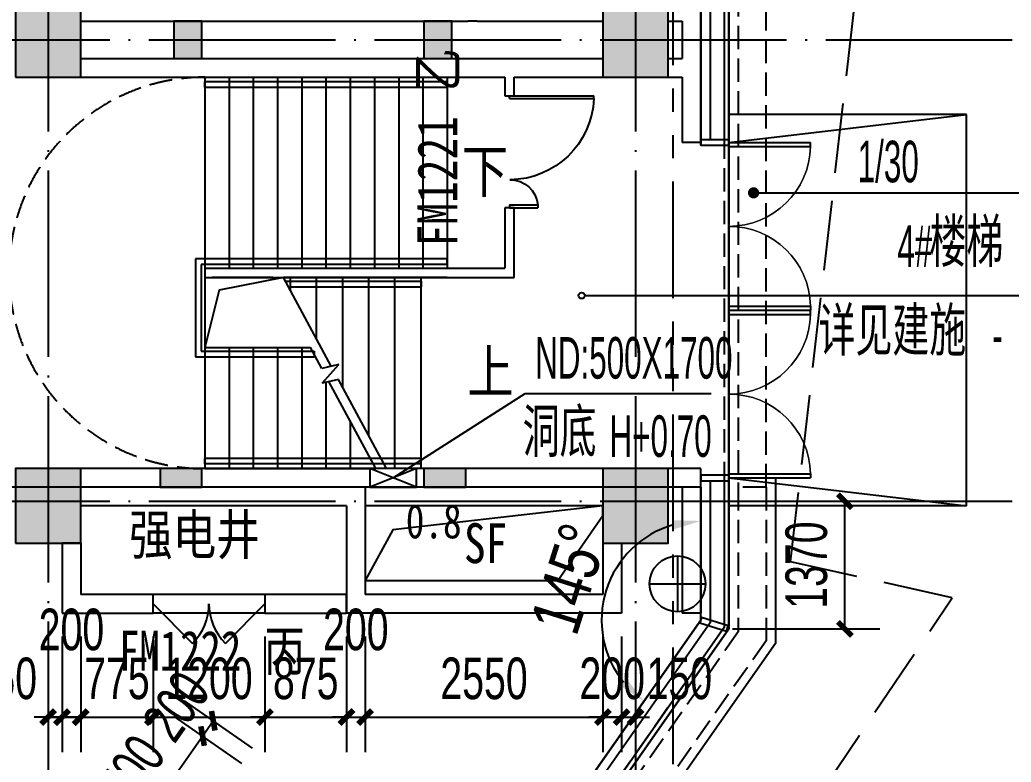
# Model space of a CAD drawing. Extents: x -409435 to 356702, y -107829 to 330904.
# Drawn here: x 109297 to 119929, y 8951 to 16916 of the extents above; entities that cross this region are included whole.
import ezdxf
from ezdxf.xclip import XClip

# ---------------------------------------------------------------- set-up
doc = ezdxf.new("R2010")
doc.units = 0
doc.header["$LTSCALE"] = 1000
doc.header["$MEASUREMENT"] = 0
doc.header["$XCLIPFRAME"] = 0
for name, pattern in [('104-14# 核心筒$0$DASH', [0.35, 0.25, -0.1]), ('104-14# 核心筒$0$DOTE', [2.42, 2, -0.2, 0.02, -0.2]), ('X-104 14#平面$0$$0$DASH', [0.35, 0.25, -0.1]), ('X-104 14#平面$0$109 3#平面$0$DASH', [0.35, 0.25, -0.1]), ('X-104 14#平面$0$DASH', [0.35, 0.25, -0.1]), ('X-104 14#平面$0$PHANTOM2', [1.25, 0.625, -0.125, 0.125, -0.125, 0.125, -0.125])]:
    doc.linetypes.add(name, pattern=pattern)
for name, color, linetype in [('01-标注_尺寸', 124, 'Continuous'), ('01-标注_符号', 200, 'Continuous'), ('02-TEXT_标注', 130, 'Continuous'), ('104-14# 核心筒$0$01-标注_符号', 200, 'Continuous'), ('104-14# 核心筒$0$02-TEXT_标注', 130, 'Continuous'), ('104-14# 核心筒$0$A-C_玻璃幕墙', 140, 'Continuous'), ('104-14# 核心筒$0$A-C_门', 150, 'Continuous'), ('104-14# 核心筒$0$A-E_栏杆', 232, 'Continuous'), ('104-14# 核心筒$0$A-E_电梯', 171, 'Continuous'), ('104-14# 核心筒$0$A_AXIS-轴线', 36, '104-14# 核心筒$0$DOTE'), ('104-14# 核心筒$0$A_STR-砌块墙', 121, 'Continuous'), ('104-14# 核心筒$0$A_STR-砼柱', 51, 'Continuous'), ('104-14# 核心筒$0$DOOR_FIRE', 220, 'Continuous'), ('104-14# 核心筒$0$DOOR_FIRE_TEXT', 7, 'Continuous'), ('104-14# 核心筒$0$DUCT-新风管立管', 3, 'Continuous'), ('14#楼幕墙$0$A-C_玻璃幕墙', 140, 'Continuous'), ('14#楼幕墙$0$A-C_门', 150, 'Continuous'), ('PUB_HATCH', 8, 'Continuous'), ('X-104 14#平面$0$01-标注_尺寸', 124, 'Continuous'), ('X-104 14#平面$0$02-TEXT_标注', 130, 'Continuous'), ('X-104 14#平面$0$A-C_玻璃幕墙', 140, 'Continuous'), ('X-104 14#平面$0$A-E_楼梯', 171, 'Continuous'), ('X-104 14#平面$0$A-O_屋面', 201, 'Continuous'), ('X-104 14#平面$0$A-O_散水', 134, 'Continuous'), ('X-104 14#平面$0$A-SUR_吊顶', 40, 'Continuous'), ('X-104 14#平面$0$A-TECH_暖通', 6, 'Continuous'), ('X-104 14#平面$0$A-TECH_结构', 21, 'Continuous'), ('X-104 14#平面$0$A_STR-砌块墙', 121, 'Continuous'), ('X-104 14#平面$0$DOOR_FIRE', 220, 'Continuous'), ('X-104 14#平面$0$DOOR_FIRE_TEXT', 7, 'Continuous'), ('建-标注-文本', 254, 'Continuous'), ('建-标注-索引', 75, 'Continuous')]:
    doc.layers.add(name, color=color, linetype=linetype)
doc.layers.add('104-14# 核心筒$0$04-不打印_辅助线', color=165, linetype='Continuous', plot=False)
doc.styles.add('104-14# 核心筒$0$_TCH_DIM', font='ros.shx', dxfattribs={"bigfont": 'jd.shx'})
doc.styles.add('104-14# 核心筒$0$_TCH_SPACE', font='STXIHEI_0.TTF', dxfattribs={"width": 0.8, "height": 5})
doc.styles.add('104-14# 核心筒$0$_TCH_WINDOW', font='STXIHEI_0.TTF', dxfattribs={"width": 0.8, "height": 3.5})
doc.styles.add('104-14# 核心筒$0$Standard', font='STXIHEI_0.TTF', dxfattribs={"width": 0.8})
doc.styles.add('_TCH_DIM', font='ros.shx', dxfattribs={"width": 0.8, "height": 2, "bigfont": 'jd.shx'})
doc.styles.add('_TCH_DIM_T3', font='ros.shx', dxfattribs={"width": 0.705882, "bigfont": 'jd.shx'})
doc.styles.add('X-104 14#平面$0$_TCH_DIM_T3', font='ros.shx', dxfattribs={"width": 0.8, "bigfont": 'jd.shx'})
doc.styles.add('X-104 14#平面$0$_TCH_WINDOW', font='STXIHEI_0.TTF', dxfattribs={"width": 0.75, "height": 3.5})
doc.styles.add('X-104 14#平面$0$Standard', font='STXIHEI_0.TTF', dxfattribs={"width": 0.8})
doc.dimstyles.new('_TCH_ARCH&&150', dxfattribs={"dimtxt": 446.25, "dimasz": 150, "dimexe": 375, "dimexo": 450, "dimgap": 189.375, "dimtad": 1, "dimdec": 0, "dimzin": 0, "dimdsep": 46, "dimtxsty": '_TCH_DIM_T3', "dimblk": 'ARCHTICK', "dimcen": 0.09, "dimclrt": 7, "dimazin": 2, "dimtfac": 1, "dimtdec": 0, "dimtix": 1, "dimtmove": 2, "dimatfit": 3, "dimfxl": 0, "dimtolj": 1, "dimtzin": 0, "dimarcsym": 0})
doc.dimstyles.new('X-104 14#平面$0$_TCH_ARROW&&150', dxfattribs={"dimtxt": 525, "dimasz": 300, "dimexe": 375, "dimexo": 450, "dimgap": 150, "dimtad": 1, "dimdec": 0, "dimzin": 0, "dimdsep": 46, "dimtxsty": 'X-104 14#平面$0$_TCH_DIM_T3', "dimcen": 0.09, "dimclrt": 7, "dimazin": 2, "dimtfac": 1, "dimtdec": 0, "dimtix": 1, "dimtmove": 2, "dimatfit": 3, "dimfxl": 0, "dimtolj": 1, "dimtzin": 0, "dimarcsym": 0})

# ---------------------------------------------------------------- blocks, each defined once
blk = doc.blocks.new('14#楼幕墙$0$A$C38D07553')
blk.add_lwpolyline([(-60, -300), (0, -300), (0, 0), (-60, 0)], close=True)
blk = doc.blocks.new('14#楼幕墙$0$A$C385D642F')
for p, rotation in [((116600, 16530), 90), ((116600, 12930), 90), ((116609, 11404), 72.50018015070009)]:
    blk.add_blockref('14#楼幕墙$0$A$C38D07553', p, dxfattribs=dict(rotation=rotation))
blk = doc.blocks.new('14#楼幕墙$0$$DorLib2D$00000002')
for p, q in [((-0.5, 0), (-0.5, 0.4875)), ((-0.475, 0.4875), (-0.5, 0.4875)), ((-0.475, 0), (-0.475, 0.4875)), ((0.475, 0), (0.475, 0.4875)), ((0.475, 0.4875), (0.5, 0.4875)), ((0.5, 0), (0.5, 0.4875)), ((-0.5, 0), (-0.475, 0)), ((0.5, 0), (0.475, 0))]:
    blk.add_line(p, q)
at = {"lineweight": 13}
for centre, start, end in [((-0.4875, 0), 0, 88.53072), ((0.4875, 0), 91.46928, 180)]:
    blk.add_arc(centre, 0.4875, start, end, dxfattribs=at)
blk = doc.blocks.new('14#楼幕墙')
at = {"layer": '14#楼幕墙$0$A-C_玻璃幕墙'}
for p, q in [((116900, 38462), (116900, 10380)), ((116600, 15570), (116600, 17430)), ((116700, 17370), (116700, 15630)), ((116850, 17370), (116850, 15630)), ((116600, 10475), (116600, 11970)), ((116700, 11970), (116700, 10444)), ((116850, 11970), (116850, 10396)), ((116600, 10475), (113266, 5712)), ((116700, 10444), (113382, 5704)), ((116900, 10380), (108092, -2200)), ((116850, 10396), (113505, 5618))]:
    blk.add_line(p, q, dxfattribs=at)
blk.add_blockref('14#楼幕墙$0$A$C385D642F', (0, -900), dxfattribs=at)
at = {"layer": '14#楼幕墙$0$A-C_门', "xscale": -1800, "yscale": -1800, "zscale": 100, "rotation": 89.9999999999999}
for p in [(116900, 14700), (116900, 12900)]:
    blk.add_blockref('14#楼幕墙$0$$DorLib2D$00000002', p, dxfattribs=at)
blk = doc.blocks.new('104-14# 核心筒$0$$DorLib2D$00000002')
for p, q in [((-0.5, 0), (-0.5, 0.4875)), ((-0.475, 0.4875), (-0.5, 0.4875)), ((-0.475, 0), (-0.475, 0.4875)), ((0.475, 0), (0.475, 0.4875)), ((0.475, 0.4875), (0.5, 0.4875)), ((0.5, 0), (0.5, 0.4875)), ((-0.5, 0), (-0.475, 0)), ((0.5, 0), (0.475, 0))]:
    blk.add_line(p, q)
at = {"lineweight": 13}
for centre, start, end in [((-0.4875, 0), 0, 88.53072), ((0.4875, 0), 91.46928, 180)]:
    blk.add_arc(centre, 0.4875, start, end, dxfattribs=at)
blk = doc.blocks.new('104-14# 核心筒$0$$DorLib2D$00000225')
at = {"color": 0}
for p, q in [((0.475, -0.0014), (0.475, 0.7521)), ((0.475, 0.7521), (0.5, 0.7521)), ((0.5, -0.0014), (0.5, 0.7521)), ((-0.5, 0), (-0.5, 0.252)), ((-0.475, 0.252), (-0.5, 0.252)), ((-0.475, 0), (-0.475, 0.252)), ((-0.475, 0), (-0.5, 0)), ((0.475, -0.0014), (0.5, -0.0014))]:
    blk.add_line(p, q, dxfattribs=at)
for centre, radius, start, end in [((0.5046, -0.0019), 0.7546, 92.24927, 179.72377), ((-0.5008, 0.0026), 0.2508, 359.78987, 84.09744)]:
    blk.add_arc(centre, radius, start, end, dxfattribs=at)
blk = doc.blocks.new('_FZH')
blk.add_lwpolyline([(-0.5, -0.5), (0.5, -0.5), (0.5, 0.5), (-0.5, 0.5)], close=True)
at = {"layer": 'PUB_HATCH'}
blk.add_solid([(-0.5, -0.5), (0.5, -0.5), (-0.5, 0.5), (0.5, 0.5)], dxfattribs=at)
blk = doc.blocks.new('104-14# 核心筒')
at = {"layer": '104-14# 核心筒$0$01-标注_符号'}
for points in [[(113880, 15275, 0, 0, 0), (109950, 15275, 0, 0, 0), (109950, 12750, 0, 0, 0), (111670, 12750, 120, 0, 0), (112120, 12750, 0, 0, 0)], [(113940, 13125, 0, 0, 0), (113345, 13125, 120, 0, 0), (112895, 13125, 0, 0, 0)]]:
    blk.add_lwpolyline(points, format="xyseb", dxfattribs=at)
at = {"layer": '104-14# 核心筒$0$04-不打印_辅助线', "linetype": '104-14# 核心筒$0$DASH'}
blk.add_arc((111280, 14200), 2100, 90, 270, dxfattribs=at)
at = {"layer": '104-14# 核心筒$0$A-C_玻璃幕墙'}
blk.add_lwpolyline([(116900.2, 10752.8), (116900.2, 22978.1)], dxfattribs=at)
at = {"layer": '104-14# 核心筒$0$A-E_栏杆'}
for p, q in [((113880, 16250), (111280, 16250)), ((111280, 16190), (111280, 16250)), ((113880, 16190), (111280, 16190)), ((113880, 16190), (113880, 16250)), ((113880, 14350), (111180, 14350)), ((111180, 14350), (111180, 13300)), ((113880, 14290), (111240, 14290)), ((111240, 14290), (111240, 13360)), ((113880, 14290), (113880, 14350)), ((112145.4, 14110), (113600, 14110)), ((112177.8, 14050), (113600, 14050)), ((113600, 14110), (113600, 14050)), ((111180, 13300), (112452.6, 13300)), ((111240, 13360), (112452.6, 13360)), ((112452.6, 13360), (112452.6, 13300)), ((113600, 12210), (111280, 12210)), ((111280, 12150), (111280, 12210)), ((113600, 12150), (111280, 12150)), ((113600, 12150), (113600, 12210))]:
    blk.add_line(p, q, dxfattribs=at)
at = {"layer": '104-14# 核心筒$0$A-E_电梯'}
for p, q in [((111280, 16300), (113880, 16300)), ((111280, 16300), (111280, 14250)), ((111540, 16300), (111540, 14250)), ((111800, 16300), (111800, 14250)), ((112060, 16300), (112060, 14250)), ((112320, 16300), (112320, 14250)), ((112580, 16300), (112580, 14250)), ((112840, 16300), (112840, 14250)), ((113100, 16300), (113100, 14250)), ((113360, 16300), (113360, 14250)), ((113620, 16300), (113620, 14250)), ((113880, 16300), (113880, 14250)), ((111280, 14250), (113880, 14250)), ((112010.2, 14150), (111360, 14150)), ((113880, 14150), (112123.8, 14150)), ((112637.2, 13198.5), (112123.8, 14150)), ((112200, 14008.8), (112200, 14150)), ((112480, 13489.8), (112480, 14150)), ((112760, 12970.8), (112760, 14150)), ((113040, 12451.8), (113040, 14150)), ((113320, 12100), (113320, 14150)), ((113600, 12100), (113600, 14150)), ((111280, 13400), (111280, 12100)), ((111280, 13400), (112414.8, 13400)), ((111540, 13400), (111540, 12100)), ((111800, 13400), (111800, 12100)), ((112060, 13400), (112060, 12100)), ((112320, 13400), (112320, 12100)), ((112536.5, 13174.6), (112414.8, 13400)), ((112718.2, 13217.7), (112536.5, 13174.6)), ((112539.4, 13016.7), (112718.2, 13217.7)), ((112713, 13057.9), (112539.4, 13016.7)), ((112580, 13026.3), (112580, 12100)), ((113116.2, 12100), (112612.3, 13034)), ((113229.8, 12100), (112713, 13057.9)), ((112840, 12611.9), (112840, 12100)), ((113100, 12130), (113100, 12100)), ((111280, 12100), (113116.2, 12100)), ((113116.2, 12100), (111360, 12100)), ((113880, 12100), (113229.8, 12100))]:
    blk.add_line(p, q, dxfattribs=at)
for points in [[(111280, 14150), (111280, 13400)], [(112123.8, 14150), (111435.1, 14016.7), (111280, 13400)]]:
    blk.add_lwpolyline(points, dxfattribs=at)
at = {"layer": '104-14# 核心筒$0$A_AXIS-轴线'}
for p, q in [((109600, 54018.4), (109600, -8545.1)), ((115900, 54018.4), (115900, -8545.1)), ((-24839, 16700), (120259.9, 16700)), ((-24839, 11750), (120259.9, 11750))]:
    blk.add_line(p, q, dxfattribs=at)
at = {"layer": '104-14# 核心筒$0$A_STR-砌块墙'}
for p, q in [((116600.2, 17000), (116600.2, 16400)), ((109950, 16900), (114100, 16900)), ((114100, 16900), (114100, 16900)), ((114200, 16900), (114100, 16900)), ((114200, 16900), (114550, 16900)), ((114200, 16900), (114200, 16900)), ((114550, 16900), (115550, 16900)), ((116250, 16900), (116400.2, 16900)), ((116400.2, 16900), (116400.2, 16500)), ((109950, 16500), (114550, 16500)), ((114550, 16500), (115550, 16500)), ((116250, 16500), (116400.2, 16500)), ((116600.2, 16400), (116600.2, 15600)), ((109950, 16300), (114500, 16300)), ((114500, 16300), (114500, 16100)), ((114600, 16100), (114600, 16300)), ((114600, 16300), (115550, 16300)), ((116250, 16300), (116400.2, 16300)), ((116400.2, 16300), (116400.2, 15600)), ((114500, 16100), (114600, 16100)), ((116600.2, 15600), (116400.2, 15600)), ((114600, 14900), (114500, 14900)), ((114500, 14900), (114500, 14250)), ((114600, 14150), (114600, 14900)), ((111280, 14250), (114500, 14250)), ((111280, 14250), (111280, 14150)), ((111280, 14150), (114600, 14150)), ((110800, 12100), (109950, 12100)), ((112900, 12100), (111250, 12100)), ((113630, 12100), (112900, 12100)), ((115550, 12100), (114080, 12100)), ((116600.2, 12100), (116250, 12100)), ((116600.2, 11900), (116600.2, 12100)), ((113000, 11900), (113000, 10750)), ((113630, 11900), (113000, 11900)), ((115550, 11900), (114080, 11900)), ((116600.2, 11900), (116250, 11900)), ((111025, 11700), (109950, 11700)), ((112800, 11700), (111025, 11700)), ((112800, 11700), (112800, 10550)), ((115550, 11300), (115550, 10750)), ((115750, 11300), (115750, 10550)), ((115550, 10750), (113000, 10750)), ((115750, 10550), (112800, 10550))]:
    blk.add_line(p, q, dxfattribs=at)
at = {"layer": '104-14# 核心筒$0$DUCT-新风管立管', "elevation": 3000}
blk.add_lwpolyline([(115550, 11700), (113000, 11700), (113000, 10900), (115068, 10900), (115550, 11595.9), (115550, 11700), (113298.3, 11445), (113000, 10900)], dxfattribs=at)
at = {"layer": '104-14# 核心筒$0$A-C_门', "xscale": -1800, "yscale": 1800, "zscale": 100, "rotation": 270}
for p in [(116900.2, 14700), (116900.2, 12900)]:
    blk.add_blockref('104-14# 核心筒$0$$DorLib2D$00000002', p, dxfattribs=at)
at = {"layer": '104-14# 核心筒$0$A_STR-砼柱'}
for p, xscale, yscale, zscale in [((109600, 16700), 700, 800, 800), ((115900, 16700), 700, 800, 800), ((111100, 16700), 300, 400, 400), ((113780, 16700), 300, 400, 400), ((109600, 11700), 700, 800, 800), ((111025, 12000), 450, 200, 200), ((113855, 12000), 450, 200, 200), ((115900, 11700), 700, 800, 800)]:
    blk.add_blockref('_FZH', p, dxfattribs=dict(at, xscale=xscale, yscale=yscale, zscale=zscale))
at = {"layer": '104-14# 核心筒$0$DOOR_FIRE', "xscale": 1200, "yscale": -1200, "zscale": 100, "rotation": 90}
blk.add_blockref('104-14# 核心筒$0$$DorLib2D$00000225', (114550, 15500), dxfattribs=at)
at = {"layer": '104-14# 核心筒$0$02-TEXT_标注', "style": '104-14# 核心筒$0$_TCH_DIM'}
for s, p in [('下', (114037.5, 15012.5)), ('上', (114097.5, 12862.5))]:
    blk.add_text(s, height=520.9, dxfattribs=at).set_placement(p)
at = {"layer": '104-14# 核心筒$0$02-TEXT_标注', "style": '104-14# 核心筒$0$Standard', "width": 0.8}
blk.add_text('SF', height=428.14, dxfattribs=at).set_placement((114059.9, 11086.1))
at = {"layer": '104-14# 核心筒$0$04-不打印_辅助线', "style": '104-14# 核心筒$0$_TCH_SPACE', "width": 0.8}
blk.add_text('0.8', height=366.98, dxfattribs=at).set_placement((113435.9, 11352.5))
at = {"layer": '104-14# 核心筒$0$DOOR_FIRE_TEXT', "style": '104-14# 核心筒$0$_TCH_WINDOW', "width": 0.8}
for s, height, p in [('乙', 428.1, (113987.3, 16144.7)), ('FM1221', 428.14, (113987.3, 14484.8))]:
    blk.add_text(s, height=height, rotation=90, dxfattribs=at).set_placement(p)
blk = doc.blocks.new('X-104 14#平面$0$rqg')
at = {"color": 3}
for p, q in [((0, 300), (0, -300)), ((-300, 0), (300, 0))]:
    blk.add_line(p, q, dxfattribs=at)
blk.add_circle((0, 0), 300, dxfattribs=at)
blk = doc.blocks.new('*U418')
blk.add_lwpolyline([(200, 0), (200, 500), (0, 500), (0, 0), (200, 0), (0, 500), (0, 0), (200, 500)])
blk = doc.blocks.new('X-104 14#平面$0$sdfjladfiididid')
at = {"layer": 'X-104 14#平面$0$A-TECH_暖通', "rotation": 90}
blk.add_blockref('*U418', (113550, 11900), dxfattribs=at)
blk = doc.blocks.new('*D2595')
at = {"layer": 'Defpoints', "color": 0, "transparency": 16777216}
for p in [(115805, 11183), (116600, 10682), (116600, 10475), (116482, 10306)]:
    blk.add_point(p, dxfattribs=at)
at = {"layer": 'X-104 14#平面$0$01-标注_尺寸', "color": 0, "lineweight": -2, "transparency": 16777216}
for p, q in [((116600, 11132), (116600, 11914)), ((116224, 9937), (115775, 9296))]:
    blk.add_line(p, q, dxfattribs=at)
blk.add_arc((116600, 10475), 1064, 106.2038, 218.7966, dxfattribs=at)
at = {"layer": 'X-104 14#平面$0$01-标注_尺寸', "color": 0, "transparency": 16777216}
for points in [[(116296, 11547), (116310, 11448), (116600, 11539)], [(115805, 9845), (115737, 9772), (115990, 9603)]]:
    blk.add_solid(points, dxfattribs=at)
at = {"layer": 'X-104 14#平面$0$01-标注_尺寸', "color": 7, "transparency": 16777216, "insert": (115192, 10919), "char_height": 525, "attachment_point": 5, "rotation": 72.5002, "style": 'X-104 14#平面$0$_TCH_DIM_T3'}
blk.add_mtext('\\A1;145°', dxfattribs=at)
blk = doc.blocks.new('X-104 14#平面$0$$DorLib2D$00000116')
at = {"color": 0}
for p, q in [((-0.5, 0), (-0.1464, 0.3536)), ((0.5, 0), (0.1464, 0.3536))]:
    blk.add_line(p, q, dxfattribs=at)
for centre, start, end in [((-0.5, 0), 0, 45), ((0.5, 0), 135, 180)]:
    blk.add_arc(centre, 0.5, start, end, dxfattribs=at)
blk = doc.blocks.new('A$C1940634B')
at = {"layer": '建-标注-索引'}
for p, q in [((-2600, 12000), (-1184, 12908)), ((-1184, 12908), (811, 12908))]:
    blk.add_line(p, q, dxfattribs=at)
at = {"layer": '建-标注-文本', "style": '_TCH_DIM'}
for s, height, width, p in [('ND:500X1700', 446.25, 0.564706, (-1077, 13066)), ('洞底', 520.9, 0.8, (-1210, 12226)), ('H+0.70', 446.2, 0.564706, (-279, 12226))]:
    blk.add_text(s, height=height, dxfattribs=dict(at, width=width)).set_placement(p)
blk = doc.blocks.new('_ArchTick')
at = {"color": 0, "linetype": 'ByBlock', "const_width": 0.4}
blk.add_lwpolyline([(-0.5, -0.5), (0.5, 0.5)], dxfattribs=at)
blk = doc.blocks.new('*D573')
at = {"layer": '01-标注_尺寸', "color": 0, "lineweight": -2, "transparency": 16777216}
for p, q in [((116940, 11750), (118521, 11750)), ((118146, 10380), (118146, 11750)), ((116940, 10380), (118521, 10380))]:
    blk.add_line(p, q, dxfattribs=at)
at = {"layer": 'Defpoints', "color": 0, "transparency": 16777216}
for p in [(116490, 11750), (118146, 11750), (116490, 10380)]:
    blk.add_point(p, dxfattribs=at)
at = {"layer": '01-标注_尺寸', "color": 0, "lineweight": -2, "transparency": 16777216, "xscale": 150, "yscale": 150, "zscale": 150}
for p, rotation in [((118146, 11750), 90), ((118146, 10380), 270)]:
    blk.add_blockref('_ArchTick', p, dxfattribs=dict(at, rotation=rotation))
at = {"layer": '01-标注_尺寸', "color": 7, "transparency": 16777216, "insert": (117734, 11065), "char_height": 446.2, "attachment_point": 5, "rotation": 90, "style": '_TCH_DIM_T3'}
blk.add_mtext('\\A1;1370', dxfattribs=at)
blk = doc.blocks.new('*D2122')
at = {"layer": '01-标注_尺寸', "color": 0, "lineweight": -2, "transparency": 16777216}
for p, q in [((111677, 8936), (110949, 9446)), ((110282, 7838), (111257, 9231)), ((110702, 7544), (109974, 8054))]:
    blk.add_line(p, q, dxfattribs=at)
at = {"layer": 'Defpoints', "color": 0, "transparency": 16777216}
for p in [(111257, 9231), (112046, 8678), (111071, 7286)]:
    blk.add_point(p, dxfattribs=at)
at = {"layer": '01-标注_尺寸', "color": 0, "lineweight": -2, "transparency": 16777216, "xscale": 150, "yscale": 150, "zscale": 150}
for p, rotation in [((111257, 9231), 55.00000447804687), ((110282, 7838), 235.0000044780469)]:
    blk.add_blockref('_ArchTick', p, dxfattribs=dict(at, rotation=rotation))
at = {"layer": '01-标注_尺寸', "color": 7, "transparency": 16777216, "insert": (110431, 8771), "char_height": 446.2, "attachment_point": 5, "rotation": 55, "style": '_TCH_DIM_T3'}
blk.add_mtext('\\A1;1700', dxfattribs=at)
blk = doc.blocks.new('*D2123')
at = {"layer": '01-标注_尺寸', "color": 0, "lineweight": -2, "transparency": 16777216}
for p, q in [((111792, 9100), (111064, 9610)), ((111677, 8936), (110949, 9446)), ((111257, 9231), (111371, 9395))]:
    blk.add_line(p, q, dxfattribs=at)
at = {"layer": 'Defpoints', "color": 0, "transparency": 16777216}
for p in [(111371, 9395), (112161, 8842), (112046, 8678)]:
    blk.add_point(p, dxfattribs=at)
at = {"layer": '01-标注_尺寸', "color": 0, "lineweight": -2, "transparency": 16777216, "xscale": 150, "yscale": 150, "zscale": 150}
for p, rotation in [((111371, 9395), 55.00000447804803), ((111257, 9231), 235.000004478048)]:
    blk.add_blockref('_ArchTick', p, dxfattribs=dict(at, rotation=rotation))
at = {"layer": '01-标注_尺寸', "color": 7, "transparency": 16777216, "insert": (110976, 9550), "char_height": 446.2, "attachment_point": 5, "rotation": 55, "style": '_TCH_DIM_T3'}
blk.add_mtext('\\A1;200', dxfattribs=at)
blk = doc.blocks.new('*D2379')
at = {"layer": '01-标注_尺寸', "color": 0, "lineweight": -2, "transparency": 16777216}
for p, q in [((115750, 10300), (115750, 9059)), ((115900, 10300), (115900, 9059)), ((115750, 9434), (115600, 9434)), ((115750, 9434), (115900, 9434)), ((115900, 9434), (116050, 9434))]:
    blk.add_line(p, q, dxfattribs=at)
at = {"layer": 'Defpoints', "color": 0, "transparency": 16777216}
for p in [(115750, 10750), (115900, 10750), (115900, 9434)]:
    blk.add_point(p, dxfattribs=at)
at = {"layer": '01-标注_尺寸', "color": 0, "lineweight": -2, "transparency": 16777216, "xscale": 150, "yscale": 150, "zscale": 150}
blk.add_blockref('_ArchTick', (115750, 9434), dxfattribs=at)
at = {"layer": '01-标注_尺寸', "color": 0, "lineweight": -2, "transparency": 16777216, "xscale": 150, "yscale": 150, "zscale": 150, "rotation": 180}
blk.add_blockref('_ArchTick', (115900, 9434), dxfattribs=at)
at = {"layer": '01-标注_尺寸', "color": 7, "transparency": 16777216, "insert": (116370, 9847), "char_height": 446.2, "attachment_point": 5, "style": '_TCH_DIM_T3'}
blk.add_mtext('\\A1;150', dxfattribs=at)
blk = doc.blocks.new('*D2380')
at = {"layer": '01-标注_尺寸', "color": 0, "lineweight": -2, "transparency": 16777216}
for p, q in [((115550, 10300), (115550, 9059)), ((115750, 10300), (115750, 9059)), ((115550, 9434), (115400, 9434)), ((115550, 9434), (115750, 9434)), ((115750, 9434), (115900, 9434))]:
    blk.add_line(p, q, dxfattribs=at)
at = {"layer": 'Defpoints', "color": 0, "transparency": 16777216}
for p in [(115550, 10750), (115750, 10750), (115750, 9434)]:
    blk.add_point(p, dxfattribs=at)
at = {"layer": '01-标注_尺寸', "color": 0, "lineweight": -2, "transparency": 16777216, "xscale": 150, "yscale": 150, "zscale": 150}
blk.add_blockref('_ArchTick', (115550, 9434), dxfattribs=at)
at = {"layer": '01-标注_尺寸', "color": 0, "lineweight": -2, "transparency": 16777216, "xscale": 150, "yscale": 150, "zscale": 150, "rotation": 180}
blk.add_blockref('_ArchTick', (115750, 9434), dxfattribs=at)
at = {"layer": '01-标注_尺寸', "color": 7, "transparency": 16777216, "insert": (115650, 9847), "char_height": 446.2, "attachment_point": 5, "style": '_TCH_DIM_T3'}
blk.add_mtext('\\A1;200', dxfattribs=at)
blk = doc.blocks.new('*D2381')
at = {"layer": '01-标注_尺寸', "color": 0, "lineweight": -2, "transparency": 16777216}
for p, q in [((113000, 10300), (113000, 9059)), ((115550, 10300), (115550, 9059)), ((113000, 9434), (115550, 9434))]:
    blk.add_line(p, q, dxfattribs=at)
at = {"layer": 'Defpoints', "color": 0, "transparency": 16777216}
for p in [(113000, 10750), (115550, 10750), (115550, 9434)]:
    blk.add_point(p, dxfattribs=at)
at = {"layer": '01-标注_尺寸', "color": 0, "lineweight": -2, "transparency": 16777216, "xscale": 150, "yscale": 150, "zscale": 150, "rotation": 180}
blk.add_blockref('_ArchTick', (113000, 9434), dxfattribs=at)
at = {"layer": '01-标注_尺寸', "color": 0, "lineweight": -2, "transparency": 16777216, "xscale": 150, "yscale": 150, "zscale": 150}
blk.add_blockref('_ArchTick', (115550, 9434), dxfattribs=at)
at = {"layer": '01-标注_尺寸', "color": 7, "transparency": 16777216, "insert": (114275, 9847), "char_height": 446.2, "attachment_point": 5, "style": '_TCH_DIM_T3'}
blk.add_mtext('\\A1;2550', dxfattribs=at)
blk = doc.blocks.new('*D2382')
at = {"layer": '01-标注_尺寸', "color": 0, "lineweight": -2, "transparency": 16777216}
for p, q in [((112800, 10300), (112800, 9059)), ((113000, 10300), (113000, 9059)), ((112800, 9434), (112650, 9434)), ((112800, 9434), (113000, 9434)), ((113000, 9434), (113150, 9434))]:
    blk.add_line(p, q, dxfattribs=at)
at = {"layer": 'Defpoints', "color": 0, "transparency": 16777216}
for p in [(112800, 10750), (113000, 10750), (113000, 9434)]:
    blk.add_point(p, dxfattribs=at)
at = {"layer": '01-标注_尺寸', "color": 0, "lineweight": -2, "transparency": 16777216, "xscale": 150, "yscale": 150, "zscale": 150}
blk.add_blockref('_ArchTick', (112800, 9434), dxfattribs=at)
at = {"layer": '01-标注_尺寸', "color": 0, "lineweight": -2, "transparency": 16777216, "xscale": 150, "yscale": 150, "zscale": 150, "rotation": 180}
blk.add_blockref('_ArchTick', (113000, 9434), dxfattribs=at)
at = {"layer": '01-标注_尺寸', "color": 7, "transparency": 16777216, "insert": (112900, 10372), "char_height": 446.2, "attachment_point": 5, "style": '_TCH_DIM_T3'}
blk.add_mtext('\\A1;200', dxfattribs=at)
blk = doc.blocks.new('*D2383')
at = {"layer": '01-标注_尺寸', "color": 0, "lineweight": -2, "transparency": 16777216}
for p, q in [((111925, 10300), (111925, 9059)), ((112800, 10300), (112800, 9059)), ((111925, 9434), (111775, 9434)), ((111925, 9434), (112800, 9434)), ((112800, 9434), (112950, 9434))]:
    blk.add_line(p, q, dxfattribs=at)
at = {"layer": 'Defpoints', "color": 0, "transparency": 16777216}
for p in [(111925, 10750), (112800, 10750), (112800, 9434)]:
    blk.add_point(p, dxfattribs=at)
at = {"layer": '01-标注_尺寸', "color": 0, "lineweight": -2, "transparency": 16777216, "xscale": 150, "yscale": 150, "zscale": 150}
blk.add_blockref('_ArchTick', (111925, 9434), dxfattribs=at)
at = {"layer": '01-标注_尺寸', "color": 0, "lineweight": -2, "transparency": 16777216, "xscale": 150, "yscale": 150, "zscale": 150, "rotation": 180}
blk.add_blockref('_ArchTick', (112800, 9434), dxfattribs=at)
at = {"layer": '01-标注_尺寸', "color": 7, "transparency": 16777216, "insert": (112363, 9847), "char_height": 446.2, "attachment_point": 5, "style": '_TCH_DIM_T3'}
blk.add_mtext('\\A1;875', dxfattribs=at)
blk = doc.blocks.new('*D2384')
at = {"layer": '01-标注_尺寸', "color": 0, "lineweight": -2, "transparency": 16777216}
for p, q in [((110725, 10300), (110725, 9059)), ((111925, 10300), (111925, 9059)), ((110725, 9434), (111925, 9434))]:
    blk.add_line(p, q, dxfattribs=at)
at = {"layer": 'Defpoints', "color": 0, "transparency": 16777216}
for p in [(110725, 10750), (111925, 10750), (111925, 9434)]:
    blk.add_point(p, dxfattribs=at)
at = {"layer": '01-标注_尺寸', "color": 0, "lineweight": -2, "transparency": 16777216, "xscale": 150, "yscale": 150, "zscale": 150, "rotation": 180}
blk.add_blockref('_ArchTick', (110725, 9434), dxfattribs=at)
at = {"layer": '01-标注_尺寸', "color": 0, "lineweight": -2, "transparency": 16777216, "xscale": 150, "yscale": 150, "zscale": 150}
blk.add_blockref('_ArchTick', (111925, 9434), dxfattribs=at)
at = {"layer": '01-标注_尺寸', "color": 7, "transparency": 16777216, "insert": (111325, 9847), "char_height": 446.2, "attachment_point": 5, "style": '_TCH_DIM_T3'}
blk.add_mtext('\\A1;1200', dxfattribs=at)
blk = doc.blocks.new('*D2385')
at = {"layer": '01-标注_尺寸', "color": 0, "lineweight": -2, "transparency": 16777216}
for p, q in [((109950, 10300), (109950, 9059)), ((110725, 10300), (110725, 9059)), ((109950, 9434), (109800, 9434)), ((109950, 9434), (110725, 9434)), ((110725, 9434), (110875, 9434))]:
    blk.add_line(p, q, dxfattribs=at)
at = {"layer": 'Defpoints', "color": 0, "transparency": 16777216}
for p in [(109950, 10750), (110725, 10750), (110725, 9434)]:
    blk.add_point(p, dxfattribs=at)
at = {"layer": '01-标注_尺寸', "color": 0, "lineweight": -2, "transparency": 16777216, "xscale": 150, "yscale": 150, "zscale": 150}
blk.add_blockref('_ArchTick', (109950, 9434), dxfattribs=at)
at = {"layer": '01-标注_尺寸', "color": 0, "lineweight": -2, "transparency": 16777216, "xscale": 150, "yscale": 150, "zscale": 150, "rotation": 180}
blk.add_blockref('_ArchTick', (110725, 9434), dxfattribs=at)
at = {"layer": '01-标注_尺寸', "color": 7, "transparency": 16777216, "insert": (110338, 9847), "char_height": 446.2, "attachment_point": 5, "style": '_TCH_DIM_T3'}
blk.add_mtext('\\A1;775', dxfattribs=at)
blk = doc.blocks.new('*D2386')
at = {"layer": '01-标注_尺寸', "color": 0, "lineweight": -2, "transparency": 16777216}
for p, q in [((109750, 10300), (109750, 9059)), ((109950, 10300), (109950, 9059)), ((109750, 9434), (109600, 9434)), ((109750, 9434), (109950, 9434)), ((109950, 9434), (110100, 9434))]:
    blk.add_line(p, q, dxfattribs=at)
at = {"layer": 'Defpoints', "color": 0, "transparency": 16777216}
for p in [(109750, 10750), (109950, 10750), (109950, 9434)]:
    blk.add_point(p, dxfattribs=at)
at = {"layer": '01-标注_尺寸', "color": 0, "lineweight": -2, "transparency": 16777216, "xscale": 150, "yscale": 150, "zscale": 150}
blk.add_blockref('_ArchTick', (109750, 9434), dxfattribs=at)
at = {"layer": '01-标注_尺寸', "color": 0, "lineweight": -2, "transparency": 16777216, "xscale": 150, "yscale": 150, "zscale": 150, "rotation": 180}
blk.add_blockref('_ArchTick', (109950, 9434), dxfattribs=at)
at = {"layer": '01-标注_尺寸', "color": 7, "transparency": 16777216, "insert": (109850, 10372), "char_height": 446.2, "attachment_point": 5, "style": '_TCH_DIM_T3'}
blk.add_mtext('\\A1;200', dxfattribs=at)
blk = doc.blocks.new('*D2387')
at = {"layer": '01-标注_尺寸', "color": 0, "lineweight": -2, "transparency": 16777216}
for p, q in [((109600, 10300), (109600, 9059)), ((109750, 10300), (109750, 9059)), ((109600, 9434), (109450, 9434)), ((109600, 9434), (109750, 9434)), ((109750, 9434), (109900, 9434))]:
    blk.add_line(p, q, dxfattribs=at)
at = {"layer": 'Defpoints', "color": 0, "transparency": 16777216}
for p in [(109600, 10750), (109750, 10750), (109750, 9434)]:
    blk.add_point(p, dxfattribs=at)
at = {"layer": '01-标注_尺寸', "color": 0, "lineweight": -2, "transparency": 16777216, "xscale": 150, "yscale": 150, "zscale": 150}
blk.add_blockref('_ArchTick', (109600, 9434), dxfattribs=at)
at = {"layer": '01-标注_尺寸', "color": 0, "lineweight": -2, "transparency": 16777216, "xscale": 150, "yscale": 150, "zscale": 150, "rotation": 180}
blk.add_blockref('_ArchTick', (109750, 9434), dxfattribs=at)
at = {"layer": '01-标注_尺寸', "color": 7, "transparency": 16777216, "insert": (109130, 9847), "char_height": 446.2, "attachment_point": 5, "style": '_TCH_DIM_T3'}
blk.add_mtext('\\A1;150', dxfattribs=at)
blk = doc.blocks.new('X-104 14#平面')
at = {"layer": 'Defpoints', "color": 1}
blk.add_lwpolyline([(116600.2, 11900), (107450, 11900), (107450, 21300), (102350, 21300), (102350, 18700), (104750, 18700), (104750, 16300), (100150, 16300), (100150, 14800), (104750, 14800), (104750, 12300), (97418.8, 12300), (77552.9, 32183.5), (74724.4, 29355.1), (86750, 17329.5), (86750, 10200), (93750, 10200), (93750, 7900), (95050, 7900), (95050, 8100), (100667.2, 8100), (110242.7, 1395.5), (116600.2, 10475)], close=True, dxfattribs=at)
at = {"layer": 'X-104 14#平面$0$A-C_玻璃幕墙'}
blk.add_lwpolyline([(-1359, -2200), (108091.7, -2200), (111291.5, 2370.2), (113380.4, 907.7), (115789.3, 4348.2), (113700.6, 5810.6), (116900.2, 10380.5), (116900.2, 38462.2), (99065.1, 43424.4), (96015.6, 32464.2), (85707.2, 35332.3), (87317.1, 41118.6), (83503.2, 42179.7), (66340.6, 26600), (4762.5, 26600)], close=True, dxfattribs=at)
at = {"layer": 'X-104 14#平面$0$A-E_楼梯'}
for p, q in [((119450.2, 15900), (116900.2, 15900)), ((116900.2, 11700), (116900.2, 15900)), ((116900.2, 15600), (119450.2, 15900)), ((119450.2, 11700), (119450.2, 15900)), ((116900.2, 12000), (119450.2, 11700)), ((119450.2, 11700), (116900.2, 11700))]:
    blk.add_line(p, q, dxfattribs=at)
at = {"layer": 'X-104 14#平面$0$A-O_屋面', "linetype": 'X-104 14#平面$0$PHANTOM2', "ltscale": 2}
blk.add_lwpolyline([(116300, 1125.5), (112466, -2800), (-12111.5, -2800), (-10903.8, 3413.1), (-11202.5, 3471.2), (-4857, 36100), (58808.6, 36100), (74837.7, 49550), (86050, 49550), (86050, 51700), (92100, 51702), (92100, 55283.2), (94608.8, 59227.5), (95621.4, 58583.5), (95782.4, 58836.6), (99791.5, 56286.5), (107067.8, 54161.9), (111100, 54161.9), (111100, 52680), (116300, 52680)], close=True, dxfattribs=at)
at = {"layer": 'X-104 14#平面$0$A-O_散水', "linetype": 'X-104 14#平面$0$DASH'}
for p, q in [((117000.2, 21400), (117000.2, 11900)), ((117300.2, 11900), (117300.2, 21400))]:
    blk.add_line(p, q, dxfattribs=at)
at = {"layer": 'X-104 14#平面$0$A-O_散水'}
blk.add_lwpolyline([(117400.2, 12000), (117400.2, 10222.8), (114110.1, 5523.9), (113700.6, 5810.6), (116900.2, 10380.5), (116900.2, 12000)], close=True, dxfattribs=at)
at = {"layer": 'X-104 14#平面$0$A-O_散水', "linetype": 'X-104 14#平面$0$DASH'}
for points in [[(117300.2, 11900), (117000.2, 11900), (117000.2, 10348.9), (113839.8, 5835.2), (114085.6, 5663.1)], [(117300.2, 11900), (117300.2, 10254.3), (114085.6, 5663.1)]]:
    blk.add_lwpolyline(points, dxfattribs=at)
at = {"layer": 'X-104 14#平面$0$A-SUR_吊顶', "linetype": 'X-104 14#平面$0$109 3#平面$0$DASH', "ltscale": 3}
blk.add_lwpolyline([(109062.3, -4432.1), (119297.3, 10714.5), (117562.9, 11100.5), (120741.8, 38794.6), (99426.9, 44725), (92631.2, 20300), (86987.2, 20300), (86987.2, 21500), (8392.2, 21500), (5688.7, 8781.2), (-2733.6, 10571.4), (-6009.8, -4841.7), (40178.1, -2825.1), (39845.1, -4916.4), (83845.6, -2647.5)], close=True, dxfattribs=at)
at = {"layer": 'X-104 14#平面$0$A-TECH_结构', "linetype": 'X-104 14#平面$0$$0$DASH'}
blk.add_lwpolyline([(87207.3, 41097.2), (85610.8, 35359.1), (96063.8, 32450.8), (99099.8, 43362.9), (116850.2, 38424.2), (116850.2, 10396.2), (108065.7, -2149.5), (-1297.3, -2149.5), (4803.7, 26550), (66359.9, 26550), (83516.4, 42124.1)], close=True, dxfattribs=at)
at = {"layer": 'X-104 14#平面$0$A_STR-砌块墙'}
for p, q in [((116400.2, 11900), (116400.2, 10550)), ((116600.2, 11900), (116400.2, 11900)), ((116600.2, 11900), (116600.2, 10550)), ((109750, 11300), (109750, 10550)), ((109950, 11300), (109750, 11300)), ((109950, 11300), (109950, 10750)), ((110725, 10750), (109950, 10750)), ((110725, 10550), (110725, 10750)), ((112800, 10750), (111925, 10750)), ((111925, 10750), (111925, 10550)), ((112800, 10550), (112800, 10750)), ((109750, 10550), (110725, 10550)), ((111925, 10550), (112800, 10550)), ((116600.2, 10550), (116400.2, 10550))]:
    blk.add_line(p, q, dxfattribs=at)
at = {"layer": 'X-104 14#平面$0$DOOR_FIRE'}
for p, q in [((111925, 10750), (110725, 10750)), ((111925, 10550), (110725, 10550))]:
    blk.add_line(p, q, dxfattribs=at)
ref = blk.add_blockref('104-14# 核心筒', (0, 0))
XClip(ref).set_block_clipping_path([(-38664.3623821461, -25500), (139216.5485069363, 330900)])
for name in ['14#楼幕墙', 'X-104 14#平面$0$sdfjladfiididid']:
    blk.add_blockref(name, (0, 0))
at = {"layer": 'Defpoints'}
blk.add_blockref('X-104 14#平面$0$rqg', (116350.1, 10864.3), dxfattribs=at)
at = {"layer": 'X-104 14#平面$0$DOOR_FIRE', "xscale": 1200, "yscale": 1200, "zscale": 200, "rotation": 179.9999999996353}
blk.add_blockref('X-104 14#平面$0$$DorLib2D$00000116', (111325, 10650), dxfattribs=at)
at = {"layer": 'X-104 14#平面$0$02-TEXT_标注', "style": 'X-104 14#平面$0$Standard', "width": 0.8}
blk.add_text('强电井', height=428.14, dxfattribs=at).set_placement((110468.2, 11178.4))
at = {"layer": 'X-104 14#平面$0$DOOR_FIRE_TEXT', "style": 'X-104 14#平面$0$_TCH_WINDOW', "width": 0.75}
for s, height, p in [('FM1222', 428.14, (110360.6, 9932.5)), ('丙', 428.1, (111916.7, 9932.5))]:
    blk.add_text(s, height=height, rotation=360, dxfattribs=at).set_placement(p)
at = {"layer": 'X-104 14#平面$0$01-标注_尺寸'}
dim = blk.add_angular_dim_3p(base=(115805.1183, 11182.6002), center=(116600.2009, 10475.0398), p1=(116600.2009, 10681.5828), p2=(116481.7337, 10305.8489), dimstyle='X-104 14#平面$0$_TCH_ARROW&&150', dxfattribs=at)
dim.commit()
dim.dimension.update_dxf_attribs({"geometry": '*D2595', "text_midpoint": (115191.7219, 10919.1267)})

msp = doc.modelspace()

# ---------------------------------------------------------------- linework, layer by layer
at = {"layer": '01-标注_符号'}
for p, q in [((117166.3, 15059.5), (125783.1, 15059.5)), ((115354.9, 13957.4), (117951.4, 13957.4)), ((117951.4, 13957.4), (120033.7, 13957.4))]:
    msp.add_line(p, q, dxfattribs=at)
at = {"layer": '01-标注_符号', "const_width": 60}
msp.add_lwpolyline([(117136.3, 15059.5, 1), (117196.3, 15059.5, 1)], format="xyb", close=True, dxfattribs=at)
at = {"layer": '01-标注_符号'}
msp.add_lwpolyline([(118049, 14985.2, 0, 0, 0), (118678.9, 14985.2, 120, 0, 0), (119128.9, 14985.2, 0, 0, 0)], format="xyseb", dxfattribs=at)
msp.add_circle((115322.3, 13957.4), 32.6, dxfattribs=at)

# ---------------------------------------------------------------- block references
for name, p in [('X-104 14#平面', (0, 0)), ('A$C1940634B', (115900, 0))]:
    msp.add_blockref(name, p)

# ---------------------------------------------------------------- texts
at = {"layer": '02-TEXT_标注', "style": '_TCH_DIM'}
for s, height, width, p in [('1/30', 446.25, 0.564706, (118282.4, 15172.4)), ('楼梯', 520.93, 0.8, (119052.5, 14263.6)), ('4#', 446.25, 0.564706, (118708.1, 14263.6)), ('详见建施', 520.93, 0.8, (117862.7, 13311.5)), ('-', 446.2, 0.564706, (119725, 13311.5))]:
    msp.add_text(s, height=height, dxfattribs=dict(at, width=width)).set_placement(p)

# ---------------------------------------------------------------- dimensions: what is measured, and where the dimension line sits
at = {"layer": '01-标注_尺寸'}
for p1, p2, distance, picture, middle in [((116489.9768, 10380.4512), (116489.9768, 11750), -1656.3073, '*D573', (117733.7841, 11065.2256)), ((109950, 10750), (110725, 10750), -1315.9, '*D2385', (110337.5, 9846.6)), ((110725, 10750), (111925, 10750), -1315.9, '*D2384', (111325, 9846.6)), ((111925, 10750), (112800, 10750), -1315.9, '*D2383', (112362.5, 9846.6)), ((113000, 10750), (115550, 10750), -1315.9, '*D2381', (114275, 9846.6)), ((115550, 10750), (115750, 10750), -1315.9, '*D2380', (115650, 9846.6))]:
    dim = msp.add_aligned_dim(p1=p1, p2=p2, distance=distance, dimstyle='_TCH_ARCH&&150', dxfattribs=at)
    dim.commit()
    dim.dimension.update_dxf_attribs({"geometry": picture, "text_midpoint": middle})
for base, p1, p2, picture, middle in [((109750, 9434.1), (109600, 10750), (109750, 10750), '*D2387', (109130.2, 9846.6)), ((109950, 9434.1), (109750, 10750), (109950, 10750), '*D2386', (109850, 10371.6)), ((113000, 9434.1), (112800, 10750), (113000, 10750), '*D2382', (112900, 10371.6)), ((115900, 9434.1), (115750, 10750), (115900, 10750), '*D2379', (116369.8, 9846.6))]:
    dim = msp.add_linear_dim(base=base, p1=p1, p2=p2, angle=360, dimstyle='_TCH_ARCH&&150', dxfattribs=at)
    dim.commit()
    dim.dimension.update_dxf_attribs({"geometry": picture, "text_midpoint": middle, "dimtype": 161})
for base, p1, p2, picture, middle in [((111371.3, 9394.8), (112046, 8678.3), (112160.7, 8842.1), '*D2123', (110976.1, 9549.5)), ((111256.6, 9231), (111070.9, 7285.7), (112046, 8678.3), '*D2122', (110431.2, 8771.3))]:
    dim = msp.add_linear_dim(base=base, p1=p1, p2=p2, angle=55, dimstyle='_TCH_ARCH&&150', override={"dimgap": 0}, dxfattribs=at)
    dim.commit()
    dim.dimension.update_dxf_attribs({"geometry": picture, "text_midpoint": middle, "dimtype": 161, "text_rotation": 55})

doc.saveas('drawing.dxf')
